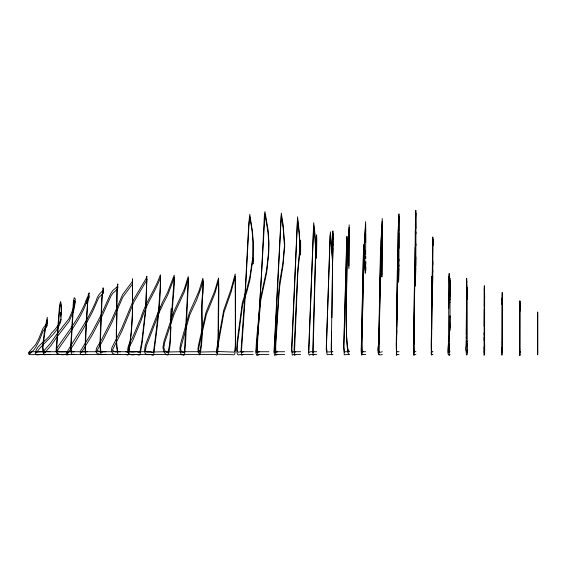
<?xml version="1.0" encoding="UTF-8"?>
<svg xmlns="http://www.w3.org/2000/svg" width="566" height="566" viewBox="0 0 566 566"><rect width="100%" height="100%" fill="white"/><g stroke="black" fill="none" stroke-linecap="round" stroke-linejoin="round"><path stroke-width="0.85" d="M365.728 233.305L365.657 254.325M415.925 233.885L415.826 210.396L415.38 223.421M431.257 349.746L431.32 337.93M432.933 245.113L432.926 241.781L432.919 242.708M432.926 242.481L432.919 239.078L432.827 265.03M450.055 300.058L449.92 278.069L449.701 294.872L449.142 273.449L448.293 351.627M467.233 343.661C468.641 354.373 465.832 360.563 466.158 348.43M484.05 348.875L484.093 352.54L484.581 351.727L484.652 352.859L484.616 354.74L484.178 354.408L484.086 355.222L484.05 350.743M484.567 298.6L484.616 293.478L484.616 352.059L484.659 348.019M501.936 347.22L501.95 355.193L502.212 347.375M501.943 349.746L502.198 292.481L502.212 342.791M502.212 348.458L502.212 344.56M519.892 351.451L519.892 355.604L519.821 348.967M519.821 349.172L519.885 301.65M537.7 354.649L537.7 352.738M537.7 353.198L537.7 352.073M537.7 351.295L537.7 350.715M537.7 350.545L537.7 348.698M537.7 348.281L537.7 311.937M365.721 242.241L365.622 221.646L364.009 248.354L361.801 344.128L361.964 352.731L362.473 354.649L363.167 354.408M382.319 241.335L382.248 221.207L381.109 241.901M399.023 248.375L398.966 213.891L398.16 231.077L396.745 326.709M399.058 232.661L398.952 261.067M415.897 245.736L415.925 231.897M431.476 345.076L431.66 354.967L431.893 354.408M450.012 317.561L450.041 302.216M450.048 302.414L450.048 298.671M450.062 295.247L450.034 293.938M467.226 350.149C467.757 355.653 464.644 348.72 466.172 346.272M484.072 349.604L484.057 346.986M502.212 350.425L501.957 352.476L501.943 351.557M519.885 309.057L519.871 311.25L519.85 301.204M519.885 306.588L519.871 308.569L519.857 305.859M519.885 304.175L519.85 303.291L519.85 303.765M519.843 301.678L519.85 300.596M519.892 352.632L519.892 305.449M537.7 313.43L537.7 312.715M537.7 312.786L537.7 313.366M253.073 259.348L253.08 257.516M415.89 243.812L415.805 266.176M431.313 348.175L431.448 326.136M450.012 315.658L449.913 330.537L449.645 324.827L449.34 337.768M450.055 297.539L450.062 295.622M484.072 348.026L484.093 337.173M484.142 326.349L484.326 285.724L484.404 295.799M484.1 340.64L484.234 308.753M484.241 306.539L484.326 288.434L484.355 290.301M502.035 300.405L502.049 297.935L502.084 300.348M502.169 302.534L502.176 300.666M218.363 338.496L218.879 289.721L218.561 278.012L214.684 291.172L206.038 312.255L198.482 345.168L197.937 348.882L198.242 352.066L199.006 353.417L200.859 354.613L215.13 354.408L216.778 355.151L217.705 352.172L218.193 345.387M253.037 256.787L253.2 243.698L252.599 232.768L249.79 214.33L248.771 223.287L245.389 287.719L241.024 350.991L241.696 355.215L243.713 354.408M332.815 241.512L331.966 317.59M332.751 252.988L332.801 243.472M332.886 245.948L332.886 230.928L332.865 235.647M382.298 242.743L381.873 274.347L380.578 253.448L380.38 254.905L378.845 335.447C380.861 339.345 373.758 358.504 382.326 354.408M415.833 256.837L415.437 286.092L414.708 270.576L414.602 273.994M432.792 272.437L432.827 261.329M449.178 349.774L449.227 355.314L449.397 354.408M466.54 293.74L466.278 338.475M484.1 335.022L484.114 332.836M116.964 301.013L117.141 289.672L117.855 286.608L117.572 289.127L112.811 293.252L111.226 295.523L101.71 316.797L92.357 334.725L81.469 352.462L81.348 351.833L87.122 351.727M332.78 242.142L332.85 236.899M332.879 247.781L332.603 259.532L330.36 231.827L326.228 349.448L327.148 354.691L332.907 354.408M396.455 350.609L397.374 294.709M398.91 266.614L398.938 259.186M414.531 281.458L414.503 277.807M415.409 224.865L415.338 233.942M431.525 345.748L431.49 343.095M432.778 270.484L432.523 290.952L432.198 282.759M449.977 322.677L449.892 328.131L449.645 322.146L449.305 341.51M466.271 334.662L466.476 304.749M466.561 295.233L466.674 278.196L466.801 288.71M466.2 347.644L466.186 344.008M466.575 293.216L466.681 280.913L466.731 282.873M502.162 303.164L502.141 304.607L502.106 301.763M332.702 254.12L331.308 347.319M332.794 239.97L332.836 234.883M398.896 264.761L398.62 282.37L397.665 263.678L397.403 269.466M413.647 345.925L413.951 355.398L414.312 354.408L415.925 354.408M414.51 284.167L414.482 280.524M414.553 278.755L414.524 275.133M415.324 230.334L414.192 329.256M415.359 225.735L415.826 213.078L415.932 228.551M415.769 267.803L415.437 283.403L414.708 267.881L414.574 276.208M431.603 310.239L431.985 276.137L432.275 282.639M431.49 327.389L431.915 280.078L431.985 278.833L432.523 288.271L432.742 275.529M448.76 308.279L449.142 276.137L449.546 291.143M449.192 347.793L449.234 352.632L449.397 351.727M449.85 285.321L449.701 292.183L449.623 290.768M449.892 282.215L449.913 280.658L449.97 293.407M466.214 345.585L466.25 336.855M466.235 343.286L466.257 340.881M253.023 260.091L252.981 261.549L252.669 257.969L249.847 277.177L246.627 289.693L242.319 302.711L237.232 341.164L236.708 348.366A5.412 0.849 90 0 0 237.005 352.618L237.515 354.344L238.265 354.96L240.522 354.408L253.2 354.408M398.867 268.326L398.62 279.682L397.665 260.99L396.285 341.517M414.453 283.142L413.873 337.152M413.895 350.573L414.128 333.742M415.154 247.392L414.199 323.412M431.391 336.876L431.469 329.737M431.54 344.234L431.511 340.98M449.22 349.399L449.234 343.626M449.241 347.474L449.262 341.595M484.56 299.541L484.538 300.9L484.439 296.117M414.432 285.526L413.845 333.445C414.843 338.404 411.956 348.04 414.446 351.727M431.667 329.78L432.636 242.163M431.554 342.402L431.639 331.938M448.421 336.975C450.062 338.864 445.322 358.384 450.055 354.408M519.821 354.847L519.85 354.408M116.879 309.05C117.275 322.401 115.216 340.449 117.912 351.684L117.155 351.727M332.872 234.642L332.893 233.624L332.603 262.221L330.353 234.515L330.042 236.333L326.412 347.446L327.169 352.017L332.907 351.727M365.579 258.337L365.601 256.872M396.158 342.656L396.525 354.719L399.058 354.408M397.304 270.138L396.412 351.316M397.601 279.158L398.202 233.022L398.966 216.573L399.065 231.211M414.001 336.784L413.838 354.026L414.446 354.408M431.582 340.322L432.813 236.942L432.891 241.031M116.681 308.534C117.12 322.776 114.87 342.175 117.919 354.366L117.155 354.408M380.996 247.448L378.937 350.382L379.001 351.797L379.524 351.727M413.746 344.793L413.831 339.741M414.036 334.584L414.171 325.62M61.397 315.007L61.234 304.416L60.569 301.459L59.529 305.583L56.19 348.854L57.187 353.389L58.447 354.634L60.159 354.408M396.568 335.836L396.554 355.314L397.007 354.408M365.509 262.497L365.289 270.534L363.584 244.597L361.2 351.507L361.568 355.172L362.282 354.408L365.728 354.408M365.53 264.754L365.296 273.222L363.598 247.292L361.334 350.503L361.575 352.484L362.282 351.727L365.728 351.727M396.681 334.93L396.773 330.381M432.856 241.187L432.926 242.927L432.827 239.637L432.721 242.432M432.926 245.502L432.877 242.871M331.577 331.28L331.23 350.411L331.683 354.84L332.108 354.408M132.444 281.918L132.479 281.486L132.465 283.7L131.864 284.889L122.737 297.185L111.955 322.394L102.29 341.609L96.991 350.495L100.585 351.875L105.991 351.727M519.836 351.727L519.829 352.349L519.821 351.288M171.052 326.915C170.097 336.197 171.137 346.088 167.918 354.932L165.039 354.408L146.601 354.691L145.066 353.149L144.528 350.97L145.264 345.317L160.355 306.602M171.201 318.891C169.821 329.936 171.18 341.609 167.84 352.271L165.046 351.727L147.436 352.123L146.155 351.755L145.363 350.198L146.353 345.854L160.631 308.986M171.823 315.743L174.321 284.627L174.222 275.154L167.515 292.58L161.926 303.383M171.703 312.17L174.222 277.856L167.678 295.091L162.138 305.873M61.248 319.139C58.73 333.607 43.78 341.298 36.252 353.028L36.238 352.066L42.202 351.727M61.22 316.62C60.491 323.278 55.97 328.69 51.301 333.247C47.318 341.001 35.913 344.722 35.233 354.061L36.889 354.868L42.217 354.408M86.273 302.909C79.976 320.335 67.75 335.037 57.527 350.375C56.805 352.243 63.788 351.995 66.003 351.727M86.131 300.44C79.657 318 67.227 332.78 56.855 348.246C53.317 354.641 61.871 355.314 66.01 354.408M87.1 300.553L89.315 297.511L88.904 295.346L87.688 302.76L85.19 349.937L85.445 351.684L87.03 351.727M87.03 297.949C88.388 297.652 90.758 289.417 88.289 294.334C86.648 314.229 84.858 334.52 85.367 354.323L87.03 354.408M431.893 351.727L431.709 352.257L431.533 349.052M399.058 351.727L397.007 351.727L396.61 352.165A24.267 0.736 89.7 0 1 396.412 351.076M313.967 351.727L313.104 352.802L315.736 250.766L316.627 237.579L316.705 240.706L316.55 258.478L313.691 225.374L308.795 351.868L309.192 352.561L310.225 351.727L316.684 351.727M313.967 354.408L313.09 355.49L312.814 349.463L315.616 250.724L316.627 234.89L316.705 238.378L316.55 255.782L315.212 236.072L313.691 222.65L308.555 353.29L309.199 355.243L310.225 354.408L316.684 354.408M332.108 351.727L331.612 352.038L331.308 348.231M397.028 351.727L396.561 352.625L396.455 351.528M295.714 351.727L294.483 352.781L297.787 273.512L300.624 242.878L300.603 253.787L300.567 255.068L299.159 233.999L297.532 219.509L291.844 349.484L292.36 352.469L293.74 351.727L300.631 351.727M295.721 354.408L294.469 355.469L294.094 349.455L297.773 269.911L300.617 240.196L300.596 251.467L300.567 252.365L299.202 231.558L297.553 216.82L291.561 349.922L292.353 355.151L293.747 354.408L300.631 354.408M363.167 351.727L362.481 351.967L362.091 350.715L361.929 345.062L364.072 250.151L365.622 224.327L365.721 232.251M259.582 351.727L257.466 352.377L257.304 347.531L264.966 214.252L268.008 232.315L268.85 243.621L268.666 253.978L266.636 272.805L260.848 299.803L256.179 351.606L256.617 352.533L258.584 351.727L268.871 351.727M259.589 354.408L258.082 355.243L257.374 355.002L256.936 346.802L261.358 276.753L264.456 213.962L264.98 211.564L268.043 229.796L268.85 241.01L268.645 251.481L266.572 270.286L260.636 297.815L256.575 339.359L255.79 352.576L256.603 355.215L258.591 354.408L268.871 354.408M102.757 354.408L101.406 354.726L100.5 352.66L99.892 344.935L101.816 297.596L103.09 287.811L103.521 290.316C99.934 292.841 97.31 296.301 96.178 300.652C88.515 319.67 75.872 336.381 65.946 353.955L66.71 355.066L69.689 354.408M102.757 351.727L101.661 352.172L100.819 350.807L100.246 345.246L102.036 298.912L103.097 290.492L103.528 292.997L98.76 297.553L92.527 311.781L83.973 327.657L73.311 345.317L67.269 353.983L67.503 353.106L67 352.363L69.668 351.727M277.736 351.727L276.258 352.335L275.861 351.811L275.677 346.604L279.328 288.794L282.979 265.61L284.684 245.658L284.67 247.144L284.634 247.759L283.149 227.865L281.288 215.844L274.312 351.536L274.659 352.745L276.328 351.727L284.677 351.727M277.743 354.408L276.243 355.024L275.564 353.425L275.536 342.253L279.434 283.283L282.929 263.105L284.684 242.977L284.67 244.505L284.634 245.071L283.198 225.381L281.302 213.141L273.972 352.087L274.644 355.434L276.335 354.408L284.677 354.408M243.705 351.727L241.739 352.533L241.441 351.217L244.703 304.954L248.863 226.662L249.797 217.033L251.934 229.57L253.023 241.074L253.016 264.039L252.677 260.657L249.917 279.689L246.734 292.205L242.545 304.876L237.607 342.748L237.204 349.279L237.472 351.288L238.279 352.271L240.522 351.727L253.2 351.727M46.122 354.408L44.537 354.825L43.589 353.913L42.811 351.719L42.507 347.121L44.325 332.207L47.275 317.321L47.261 323.073L42.903 328.535L38.757 338.779L35.573 344.68L28.3 352.866L29.05 354.634L150.606 354.408L152.629 355.328L153.563 355.073C157.03 328.91 161.091 300.787 160.376 274.878C155.176 289.714 145.412 302.499 140.976 317.646L132.331 338.171C127.895 344.354 123.19 357.592 135.996 354.408M46.122 351.727L44.551 352.137L43.957 351.748L42.974 347.581L44.58 334.209L47.282 320.009L47.268 325.747L43.037 331.096L39.04 341.178L35.863 347.142L33.67 350.142L29.559 353.856L29.913 353.262L29.404 352.031L33.479 351.727L150.62 351.727L152.657 352.639L153.464 352.434C156.683 327.707 159.881 302.456 160.539 277.446C155.233 292.014 145.787 304.876 141.38 319.861L132.826 340.357C129.246 347.276 124.223 353.708 135.989 351.727M74.231 351.727L72.957 352.031L71.84 351.203L70.948 348.606L73.637 302.86L74.252 300.348L75.356 301.805L73.828 310.126L69.137 321.297L56.225 337.923L50.707 345.925L44.778 352.689L44.622 351.571L50.013 351.727M74.231 354.408L72.653 354.627L71.479 353.524L70.517 349.165L73.424 301.133L74.252 297.659L75.356 299.124L73.743 307.586L68.981 318.736L55.864 335.482L50.275 343.505L44.091 350.545L43.377 352.363L44.077 354.054L45.796 354.514L50.013 354.408M60.152 351.727L58.185 351.734L57.017 350.312L56.657 348.43L59.734 307.416L60.562 304.14L61.199 306.836L61.39 313.72M120.65 351.727L115.45 351.896L112.344 350.276L122.086 330.728L133.986 301.834L146.191 281.083L146.919 278.897L145.66 308.272L141.833 341.454L139.922 351.79L139.179 352.498L136.753 351.727M120.65 354.408L115.4 354.578L112.719 353.538L111.325 350.92L111.884 347.68L121.619 328.499L133.732 299.407L146.169 278.422L146.863 276.265L145.795 310.203L142.094 343.35L140.064 354.337L139.194 355.186L136.746 354.408M105.998 354.408L100.536 354.557L96.963 353.361L95.937 351.493L96.496 348.21L101.774 339.359L111.544 320.123L122.539 294.695L131.857 282.215L132.465 281.033L132.479 278.79L132.479 314.625L131.39 332.645L128.864 353.234L127.874 355.215L125.885 354.408M87.129 354.408L82.714 354.776L80.867 354.351L80.153 352.837L80.613 350.729L91.89 332.426L96.828 323.108L101.349 314.47L110.653 293.726L112.74 290.606L117.558 286.446L117.855 283.927L117.006 287.91L116.773 300.723A58.447 4.33 90 0 1 116.631 308.378M349.25 351.727L345.232 351.727L344.418 352.293L343.887 346.753L346.838 240.345L346.944 239.029L348.897 268.574L349.18 227.61L347.199 256.44L346.194 316.026L346.569 336.324L347.892 349.845M382.326 351.727C373.963 355.144 381.01 340.591 378.951 336.692L380.571 256.129L381.873 277.036L382.015 274.63L382.234 218.504L381.06 239.998L378.852 347.623L378.887 353.778L379.086 354.663L379.524 354.408M415.925 351.727C414.213 350.213 413.852 354.153 413.887 351.684M432.933 351.727C431.016 351.797 431.377 353.198 431.313 350.552M450.055 351.727C448.689 350.213 448.272 353.417 448.293 352.052M349.25 354.408L344.255 354.811L343.711 346.908L346.76 238.357L346.93 236.312L348.897 265.879L349.18 224.907L347.114 254.7L346.024 320.625L346.923 344.404L347.878 352.498L349.172 354.408M432.933 354.408C429.827 356.46 431.915 351.705 431.313 349.505M125.893 351.727L128.171 352.321C132.635 329.957 132.798 306.829 132.444 284.061M349.172 351.727L348.684 350.411L348.033 350.333M466.9 291.157L467.042 296.534L467.183 287.733L467.233 341.687M466.794 285.101L467.035 299.216L467.183 290.492L467.191 291.525M484.397 292.24L484.538 303.581L484.616 296.174L484.623 297.249M537.7 316.083L537.7 315.623M537.7 314.54L537.7 352.434M537.7 351.104L537.7 351.967M537.7 353.743L537.7 354.733M519.892 301.536L519.892 308.795M431.469 346.894L431.476 348.585M502.219 342.465L502.219 344.694M484.659 344.68L484.659 346.647M467.24 341.517L467.24 345.713M365.749 262.327A144.691 3.828 88.5 0 1 365.657 266.225M365.572 250.54A160.086 3.983 88.6 0 1 365.53 255.181M365.884 267.032A147.294 4.068 88.3 0 1 365.785 270.781M365.778 260.756A157.093 4.16 88.4 0 1 365.728 263.678M365.728 255.91A164.911 4.181 88.5 0 1 365.7 259.058M381.003 247.604A26.432 0.594 -89.9 0 1 381.116 242.078M348.019 349.654A85.261 2.257 88.3 0 1 347.864 348.812M449.998 316.91A62.267 0.354 89.8 0 1 449.97 321.927M170.295 320.264A158.197 12.77 -88.7 0 1 171.173 308.52M160.341 307.14A95.017 15.289 -84.5 0 1 161.904 303.843M171.293 320.009A161.388 10.896 -88.1 0 1 171.788 313.352M160.624 309.496A91.897 14.737 -84.6 0 1 162.131 306.305M218.342 338.482A18.31 1.613 90 0 1 218.179 345.302M86.103 301.02A46.002 3.905 -84.5 0 1 87.001 298.324M86.244 303.433A43.299 3.665 -84.8 0 1 87.079 300.893M116.886 300.914A60.428 4.118 90 0 1 116.808 308.817M61.086 312.651A95.024 10.344 77.7 0 1 60.987 315.736M60.689 312.46A97.593 10.273 77.8 0 1 60.689 317.024M218.122 330.36L217.86 346.024L217.011 352.271L215.13 351.727L201.446 352.01L199.161 350.821L198.595 349.639L198.963 346.923L206.349 314.42L214.818 293.669L218.511 280.715L218.122 330.36M235.251 291.398L235.371 343.668L234.961 350.587L234.105 352.102L217.691 351.514L217.174 350.927L217.415 348.996L223.931 312.574L231.034 292.261L235.187 276.647L235.251 291.398M235.435 291.639L235.534 346.279L235.017 353.17L234.105 354.783L217.634 354.182L216.799 353.092L216.686 349.215L223.655 310.409L230.914 289.757L235.194 273.944L235.435 291.639M203.003 281.811L202.727 292.098C200.187 311.859 204.043 332.702 199.77 352.179L197.484 351.727L182.811 351.727L181.502 352.151L180.589 348.557L189.751 314.816L196.423 300.518L201.241 287.415L202.918 280.962L203.003 281.811M203.279 281.804L202.996 292.813C200.329 313.196 204.524 334.782 199.826 354.84L197.477 354.408L182.825 354.408L181.445 354.847L180.257 352.172L179.875 348.125L180.78 343.116L189.44 312.566L198.871 291.448L202.89 278.26L203.279 281.804M188.28 278.981L184.389 351.861L183.816 352.703L181.651 351.727L166.255 352.017L164.883 350.701L163.807 347.687L164.635 342.72L174.194 313.84L184.304 291.957L188.28 278.981M188.556 278.387L185.506 344.63L184.573 354.274L183.837 355.384L181.636 354.408L166.192 354.691L164.119 352.25L162.902 347.566L164.041 341.008L173.868 311.562L184.162 289.452L188.23 276.604L188.556 278.387"/></g></svg>
